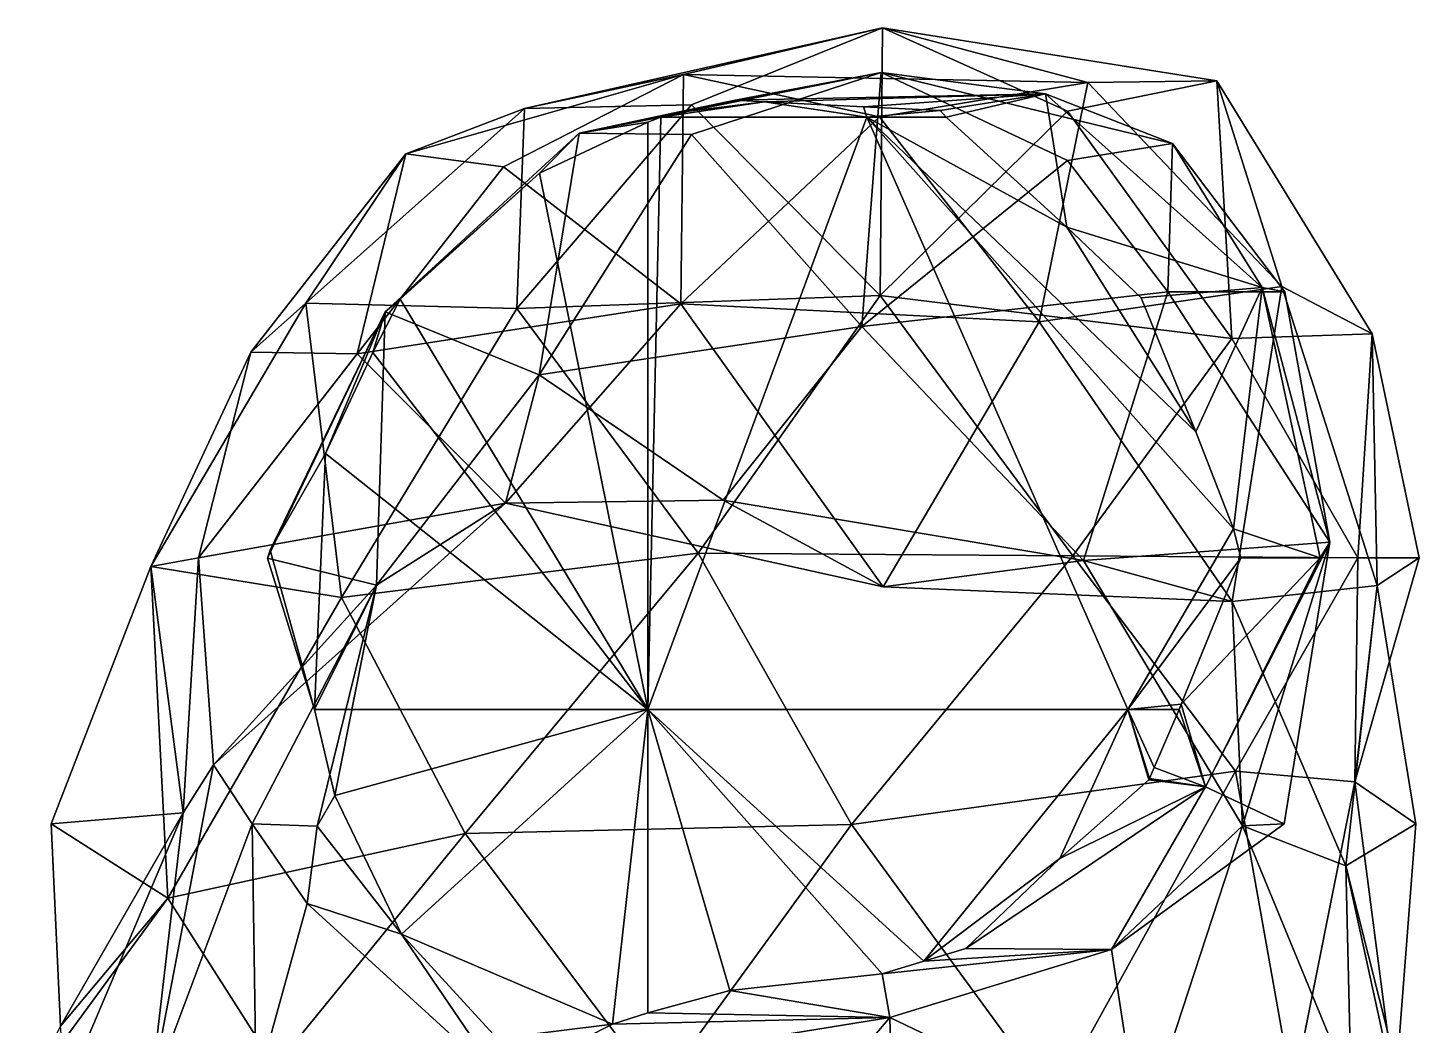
# Model space of a CAD drawing. Extents: x 290083 to 295691, y 4553739 to 4561622.
# Drawn here: x 291778.4 to 291871.7, y 4554367.7 to 4554434.5 of the extents above; entities that cross this region are included whole.
import ezdxf

# ---------------------------------------------------------------- set-up
doc = ezdxf.new("R2010")
doc.units = 0
doc.layers.add('Au_ppm_Pref_-_0_3', color=7, linetype='CONTINUOUS')

msp = doc.modelspace()

# ---------------------------------------------------------------- linework, layer by layer
at = {"layer": 'Au_ppm_Pref_-_0_3'}
for points in [[(291811.731, 4554429.095, 1866.118), (291835.717, 4554434.496, 1864.934), (291822.384, 4554431.368, 1870.611)], [(291822.914, 4554429.329, 1860.769), (291835.717, 4554434.496, 1864.934), (291811.731, 4554429.095, 1866.118)], [(291822.384, 4554431.368, 1870.611), (291835.717, 4554434.496, 1864.934), (291849.47, 4554430.831, 1870.662)], [(291835.567, 4554416.557, 1859.436), (291835.717, 4554434.496, 1864.934), (291822.914, 4554429.329, 1860.769)], [(291848.112, 4554428.921, 1860.904), (291835.717, 4554434.496, 1864.934), (291835.567, 4554416.557, 1859.436)], [(291849.47, 4554430.831, 1870.662), (291835.717, 4554434.496, 1864.934), (291858.114, 4554430.936, 1864.948)], [(291858.114, 4554430.936, 1864.948), (291835.717, 4554434.496, 1864.934), (291848.112, 4554428.921, 1860.904)], [(291803.77, 4554426.046, 1870.887), (291822.384, 4554431.368, 1870.611), (291810.314, 4554425.174, 1873.682)], [(291822.384, 4554431.368, 1870.611), (291803.77, 4554426.046, 1870.887), (291811.731, 4554429.095, 1866.118)], [(291822.384, 4554431.368, 1870.611), (291822.192, 4554415.99, 1875.279), (291810.314, 4554425.174, 1873.682)], [(291835.616, 4554431.498, 1889.022), (291821.663, 4554428.784, 1892.113), (291815.389, 4554427.433, 1888.705)], [(291835.616, 4554431.498, 1889.022), (291815.389, 4554427.433, 1888.705), (291822.914, 4554427.347, 1885.187)], [(291835.616, 4554431.498, 1889.022), (291825.834, 4554429.652, 1893.269), (291821.663, 4554428.784, 1892.113)], [(291822.384, 4554431.368, 1870.611), (291835.513, 4554428.537, 1874.803), (291822.192, 4554415.99, 1875.279)], [(291822.384, 4554431.368, 1870.611), (291849.47, 4554430.831, 1870.662), (291835.513, 4554428.537, 1874.803)], [(291835.616, 4554431.498, 1889.022), (291822.914, 4554427.347, 1885.187), (291834.324, 4554414.486, 1883.682)], [(291825.834, 4554429.652, 1893.269), (291835.616, 4554431.498, 1889.022), (291846.644, 4554430.063, 1893.821)], [(291835.616, 4554431.498, 1889.022), (291834.324, 4554414.486, 1883.682), (291848.112, 4554425.6, 1885.769)], [(291835.616, 4554431.498, 1889.022), (291855.154, 4554426.75, 1888.705), (291846.644, 4554430.063, 1893.821)], [(291835.616, 4554431.498, 1889.022), (291848.112, 4554425.6, 1885.769), (291855.154, 4554426.75, 1888.705)], [(291849.47, 4554430.831, 1870.662), (291846.211, 4554414.8, 1875.267), (291835.513, 4554428.537, 1874.803)], [(291862.473, 4554417.166, 1871.035), (291846.211, 4554414.8, 1875.267), (291849.47, 4554430.831, 1870.662)], [(291858.114, 4554430.936, 1864.948), (291848.112, 4554428.921, 1860.904), (291859.125, 4554413.666, 1860.798)], [(291858.114, 4554430.936, 1864.948), (291862.473, 4554417.166, 1871.035), (291849.47, 4554430.831, 1870.662)], [(291868.525, 4554413.987, 1864.948), (291862.473, 4554417.166, 1871.035), (291858.114, 4554430.936, 1864.948)], [(291868.525, 4554413.987, 1864.948), (291858.114, 4554430.936, 1864.948), (291859.125, 4554413.666, 1860.798)], [(291811.731, 4554429.095, 1866.118), (291811.208, 4554415.693, 1859.796), (291822.914, 4554429.329, 1860.769)], [(291822.914, 4554429.329, 1860.769), (291811.208, 4554415.693, 1859.796), (291835.567, 4554416.557, 1859.436)], [(291827.802, 4554429.526, 1893.77), (291820.865, 4554428.503, 1891.883), (291821.663, 4554428.784, 1892.113)], [(291834.661, 4554428.503, 1895.47), (291820.865, 4554428.503, 1891.883), (291827.802, 4554429.526, 1893.77)], [(291827.802, 4554429.526, 1893.77), (291821.663, 4554428.784, 1892.113), (291825.834, 4554429.652, 1893.269)], [(291827.802, 4554429.526, 1893.77), (291825.834, 4554429.652, 1893.269), (291846.644, 4554430.063, 1893.821)], [(291827.802, 4554429.526, 1893.77), (291846.644, 4554430.063, 1893.821), (291834.442, 4554429.201, 1895.47)], [(291834.661, 4554428.503, 1895.47), (291827.802, 4554429.526, 1893.77), (291834.442, 4554429.201, 1895.47)], [(291834.442, 4554429.201, 1895.47), (291846.644, 4554430.063, 1893.821), (291839.572, 4554428.949, 1896.784)], [(291834.661, 4554428.503, 1895.47), (291834.442, 4554429.201, 1895.47), (291839.572, 4554428.949, 1896.784)], [(291839.572, 4554428.949, 1896.784), (291846.644, 4554430.063, 1893.821), (291839.99, 4554428.503, 1896.856)], [(291846.644, 4554430.063, 1893.821), (291848.066, 4554421.137, 1897.647), (291839.99, 4554428.503, 1896.856)], [(291848.066, 4554421.137, 1897.647), (291846.644, 4554430.063, 1893.821), (291861.152, 4554417.1, 1894.72)], [(291846.644, 4554430.063, 1893.821), (291855.154, 4554426.75, 1888.705), (291861.152, 4554417.1, 1894.72)], [(291811.731, 4554429.095, 1866.118), (291803.77, 4554426.046, 1870.887), (291797.074, 4554416.051, 1864.587)], [(291811.208, 4554415.693, 1859.796), (291811.731, 4554429.095, 1866.118), (291797.074, 4554416.051, 1864.587)], [(291820.865, 4554428.503, 1891.883), (291815.389, 4554427.433, 1888.705), (291821.663, 4554428.784, 1892.113)], [(291820, 4554428.184, 1891.658), (291815.389, 4554427.433, 1888.705), (291820.865, 4554428.503, 1891.883)], [(291820, 4554428.184, 1891.658), (291820.865, 4554428.503, 1891.883), (291820, 4554388.818, 1891.622)], [(291834.661, 4554428.503, 1895.47), (291820, 4554388.818, 1891.622), (291820.865, 4554428.503, 1891.883)], [(291834.661, 4554428.503, 1895.47), (291852.163, 4554388.818, 1895.47), (291820, 4554388.818, 1891.622)], [(291846.211, 4554414.8, 1875.267), (291822.192, 4554415.99, 1875.279), (291835.513, 4554428.537, 1874.803)], [(291834.661, 4554428.503, 1895.47), (291839.572, 4554428.949, 1896.784), (291839.99, 4554428.503, 1896.856)], [(291852.163, 4554388.818, 1895.47), (291834.661, 4554428.503, 1895.47), (291859.229, 4554400.913, 1896.954)], [(291848.066, 4554421.137, 1897.647), (291834.661, 4554428.503, 1895.47), (291839.99, 4554428.503, 1896.856)], [(291859.229, 4554400.913, 1896.954), (291834.661, 4554428.503, 1895.47), (291856.716, 4554407.412, 1897.456)], [(291856.716, 4554407.412, 1897.456), (291834.661, 4554428.503, 1895.47), (291848.066, 4554421.137, 1897.647)], [(291848.112, 4554428.921, 1860.904), (291835.567, 4554416.557, 1859.436), (291859.125, 4554413.666, 1860.798)], [(291812.729, 4554424.76, 1891.151), (291802.381, 4554415.469, 1889.62), (291815.389, 4554427.433, 1888.705)], [(291812.7, 4554411.243, 1882.928), (291815.389, 4554427.433, 1888.705), (291802.381, 4554415.469, 1889.62)], [(291812.7, 4554411.243, 1882.928), (291822.914, 4554427.347, 1885.187), (291815.389, 4554427.433, 1888.705)], [(291834.324, 4554414.486, 1883.682), (291822.914, 4554427.347, 1885.187), (291812.7, 4554411.243, 1882.928)], [(291812.729, 4554424.76, 1891.151), (291820, 4554428.184, 1891.658), (291820, 4554388.818, 1891.622)], [(291812.729, 4554424.76, 1891.151), (291815.389, 4554427.433, 1888.705), (291820, 4554428.184, 1891.658)], [(291854.84, 4554416.791, 1885.534), (291855.154, 4554426.75, 1888.705), (291848.112, 4554425.6, 1885.769)], [(291854.84, 4554416.791, 1885.534), (291862.676, 4554416.791, 1888.705), (291855.154, 4554426.75, 1888.705)], [(291855.154, 4554426.75, 1888.705), (291862.676, 4554416.791, 1888.705), (291861.152, 4554417.1, 1894.72)], [(291800.518, 4554412.644, 1874.123), (291793.393, 4554412.768, 1870.887), (291803.77, 4554426.046, 1870.887)], [(291803.77, 4554426.046, 1870.887), (291793.393, 4554412.768, 1870.887), (291797.074, 4554416.051, 1864.587)], [(291800.518, 4554412.644, 1874.123), (291803.77, 4554426.046, 1870.887), (291810.314, 4554425.174, 1873.682)], [(291834.324, 4554414.486, 1883.682), (291854.84, 4554416.791, 1885.534), (291848.112, 4554425.6, 1885.769)], [(291800.518, 4554412.644, 1874.123), (291810.314, 4554425.174, 1873.682), (291822.192, 4554415.99, 1875.279)], [(291803.398, 4554416.309, 1890.498), (291802.381, 4554415.469, 1889.62), (291812.729, 4554424.76, 1891.151)], [(291803.398, 4554416.309, 1890.498), (291812.729, 4554424.76, 1891.151), (291820, 4554388.818, 1891.622)], [(291856.716, 4554407.412, 1897.456), (291848.066, 4554421.137, 1897.647), (291853.039, 4554416.4, 1898.098)], [(291848.066, 4554421.137, 1897.647), (291861.152, 4554417.1, 1894.72), (291853.039, 4554416.4, 1898.098)], [(291859.148, 4554396.049, 1875.963), (291846.211, 4554414.8, 1875.267), (291862.473, 4554417.166, 1871.035)], [(291853.039, 4554416.4, 1898.098), (291861.152, 4554417.1, 1894.72), (291856.716, 4554407.412, 1897.456)], [(291861.152, 4554417.1, 1894.72), (291859.229, 4554400.913, 1896.954), (291856.716, 4554407.412, 1897.456)], [(291868.865, 4554397.117, 1870.128), (291859.148, 4554396.049, 1875.963), (291862.473, 4554417.166, 1871.035)], [(291861.152, 4554417.1, 1894.72), (291865.052, 4554398.973, 1894.645), (291859.229, 4554400.913, 1896.954)], [(291865.684, 4554400.033, 1888.428), (291861.152, 4554417.1, 1894.72), (291862.676, 4554416.791, 1888.705)], [(291865.684, 4554400.033, 1888.428), (291865.052, 4554398.973, 1894.645), (291861.152, 4554417.1, 1894.72)], [(291868.865, 4554397.117, 1870.128), (291862.473, 4554417.166, 1871.035), (291868.525, 4554413.987, 1864.948)], [(291801.558, 4554412.731, 1890.367), (291803.398, 4554416.309, 1890.498), (291820, 4554388.818, 1891.622)], [(291802.381, 4554415.469, 1889.62), (291803.398, 4554416.309, 1890.498), (291801.558, 4554412.731, 1890.367)], [(291835.567, 4554416.557, 1859.436), (291811.208, 4554415.693, 1859.796), (291823.357, 4554399.297, 1858.813)], [(291848.459, 4554399.111, 1859.55), (291835.567, 4554416.557, 1859.436), (291823.357, 4554399.297, 1858.813)], [(291834.324, 4554414.486, 1883.682), (291849.186, 4554398.787, 1882.494), (291854.84, 4554416.791, 1885.534)], [(291848.459, 4554399.111, 1859.55), (291859.125, 4554413.666, 1860.798), (291835.567, 4554416.557, 1859.436)], [(291849.186, 4554398.787, 1882.494), (291865.684, 4554400.033, 1888.428), (291854.84, 4554416.791, 1885.534)], [(291854.84, 4554416.791, 1885.534), (291865.684, 4554400.033, 1888.428), (291862.676, 4554416.791, 1888.705)], [(291793.393, 4554412.768, 1870.887), (291786.685, 4554398.392, 1865.255), (291797.074, 4554416.051, 1864.587)], [(291799.454, 4554396.305, 1859.3), (291797.074, 4554416.051, 1864.587), (291786.685, 4554398.392, 1865.255)], [(291794.499, 4554398.954, 1888.639), (291802.381, 4554415.469, 1889.62), (291794.674, 4554399.492, 1888.734)], [(291801.801, 4554397.136, 1882.24), (291802.381, 4554415.469, 1889.62), (291794.499, 4554398.954, 1888.639)], [(291802.381, 4554415.469, 1889.62), (291798.382, 4554405.976, 1890.141), (291794.674, 4554399.492, 1888.734)], [(291811.208, 4554415.693, 1859.796), (291797.074, 4554416.051, 1864.587), (291799.454, 4554396.305, 1859.3)], [(291798.382, 4554405.976, 1890.141), (291802.381, 4554415.469, 1889.62), (291801.558, 4554412.731, 1890.367)], [(291799.454, 4554396.305, 1859.3), (291823.357, 4554399.297, 1858.813), (291811.208, 4554415.693, 1859.796)], [(291822.192, 4554415.99, 1875.279), (291810.447, 4554402.635, 1876.827), (291800.518, 4554412.644, 1874.123)], [(291812.7, 4554411.243, 1882.928), (291802.381, 4554415.469, 1889.62), (291801.801, 4554397.136, 1882.24)], [(291835.765, 4554397.023, 1876.423), (291810.447, 4554402.635, 1876.827), (291822.192, 4554415.99, 1875.279)], [(291835.765, 4554397.023, 1876.423), (291822.192, 4554415.99, 1875.279), (291846.211, 4554414.8, 1875.267)], [(291834.324, 4554414.486, 1883.682), (291812.7, 4554411.243, 1882.928), (291825.046, 4554402.845, 1880.47)], [(291825.046, 4554402.845, 1880.47), (291849.186, 4554398.787, 1882.494), (291834.324, 4554414.486, 1883.682)], [(291835.765, 4554397.023, 1876.423), (291846.211, 4554414.8, 1875.267), (291859.148, 4554396.049, 1875.963)], [(291848.459, 4554399.111, 1859.55), (291867.572, 4554398.973, 1861.714), (291859.125, 4554413.666, 1860.798)], [(291868.525, 4554413.987, 1864.948), (291859.125, 4554413.666, 1860.798), (291867.572, 4554398.973, 1861.714)], [(291871.677, 4554398.973, 1864.948), (291868.525, 4554413.987, 1864.948), (291867.572, 4554398.973, 1861.714)], [(291868.865, 4554397.117, 1870.128), (291868.525, 4554413.987, 1864.948), (291871.677, 4554398.973, 1864.948)], [(291793.393, 4554412.768, 1870.887), (291789.872, 4554398.973, 1872.269), (291786.685, 4554398.392, 1865.255)], [(291800.518, 4554412.644, 1874.123), (291789.872, 4554398.973, 1872.269), (291793.393, 4554412.768, 1870.887)], [(291800.518, 4554412.644, 1874.123), (291810.447, 4554402.635, 1876.827), (291789.872, 4554398.973, 1872.269)], [(291798.382, 4554405.976, 1890.141), (291801.558, 4554412.731, 1890.367), (291820, 4554388.818, 1891.622)], [(291810.447, 4554402.635, 1876.827), (291812.7, 4554411.243, 1882.928), (291801.801, 4554397.136, 1882.24)], [(291812.7, 4554411.243, 1882.928), (291810.447, 4554402.635, 1876.827), (291825.046, 4554402.845, 1880.47)], [(291797.645, 4554388.818, 1887.92), (291794.674, 4554399.492, 1888.734), (291798.382, 4554405.976, 1890.141)], [(291797.645, 4554388.818, 1887.92), (291798.382, 4554405.976, 1890.141), (291820, 4554388.818, 1891.622)], [(291810.447, 4554402.635, 1876.827), (291790.896, 4554385.108, 1876.827), (291789.872, 4554398.973, 1872.269)], [(291790.896, 4554385.108, 1876.827), (291810.447, 4554402.635, 1876.827), (291801.801, 4554397.136, 1882.24)], [(291835.765, 4554397.023, 1876.423), (291825.046, 4554402.845, 1880.47), (291810.447, 4554402.635, 1876.827)], [(291835.765, 4554397.023, 1876.423), (291849.186, 4554398.787, 1882.494), (291825.046, 4554402.845, 1880.47)], [(291859.728, 4554398.973, 1896.912), (291852.163, 4554388.818, 1895.47), (291859.229, 4554400.913, 1896.954)], [(291859.229, 4554400.913, 1896.954), (291865.052, 4554398.973, 1894.645), (291859.728, 4554398.973, 1896.912)], [(291797.645, 4554388.818, 1887.92), (291794.499, 4554398.954, 1888.639), (291794.674, 4554399.492, 1888.734)], [(291865.684, 4554400.033, 1888.428), (291849.186, 4554398.787, 1882.494), (291859.831, 4554381.007, 1882.912)], [(291865.684, 4554400.033, 1888.428), (291862.621, 4554381.155, 1888.705), (291857.364, 4554383.628, 1893.696)], [(291865.052, 4554398.973, 1894.645), (291865.684, 4554400.033, 1888.428), (291857.364, 4554383.628, 1893.696)], [(291862.621, 4554381.155, 1888.705), (291865.684, 4554400.033, 1888.428), (291859.831, 4554381.007, 1882.912)], [(291788.842, 4554381.873, 1871.049), (291780.018, 4554381.155, 1864.948), (291786.685, 4554398.392, 1865.255)], [(291787.829, 4554376.167, 1860.08), (291786.685, 4554398.392, 1865.255), (291780.018, 4554381.155, 1864.948)], [(291788.842, 4554381.873, 1871.049), (291786.685, 4554398.392, 1865.255), (291789.872, 4554398.973, 1872.269)], [(291799.454, 4554396.305, 1859.3), (291786.685, 4554398.392, 1865.255), (291787.829, 4554376.167, 1860.08)], [(291788.842, 4554381.873, 1871.049), (291789.872, 4554398.973, 1872.269), (291790.896, 4554385.108, 1876.827)], [(291797.645, 4554388.818, 1887.92), (291801.801, 4554397.136, 1882.24), (291794.499, 4554398.954, 1888.639)], [(291807.751, 4554380.499, 1857.712), (291823.357, 4554399.297, 1858.813), (291799.454, 4554396.305, 1859.3)], [(291833.633, 4554381.097, 1859.225), (291823.357, 4554399.297, 1858.813), (291807.751, 4554380.499, 1857.712)], [(291848.459, 4554399.111, 1859.55), (291823.357, 4554399.297, 1858.813), (291833.633, 4554381.097, 1859.225)], [(291848.459, 4554399.111, 1859.55), (291833.633, 4554381.097, 1859.225), (291859.368, 4554384.668, 1860.813)], [(291835.765, 4554397.023, 1876.423), (291859.148, 4554396.049, 1875.963), (291849.186, 4554398.787, 1882.494)], [(291848.459, 4554399.111, 1859.55), (291859.368, 4554384.668, 1860.813), (291867.572, 4554398.973, 1861.714)], [(291859.148, 4554396.049, 1875.963), (291859.831, 4554381.007, 1882.912), (291849.186, 4554398.787, 1882.494)], [(291855.733, 4554389.175, 1895.916), (291852.163, 4554388.818, 1895.47), (291859.728, 4554398.973, 1896.912)], [(291865.052, 4554398.973, 1894.645), (291855.733, 4554389.175, 1895.916), (291859.728, 4554398.973, 1896.912)], [(291865.052, 4554398.973, 1894.645), (291857.364, 4554383.628, 1893.696), (291855.733, 4554389.175, 1895.916)], [(291867.366, 4554383.968, 1865.733), (291867.572, 4554398.973, 1861.714), (291859.368, 4554384.668, 1860.813)], [(291868.865, 4554397.117, 1870.128), (291871.677, 4554398.973, 1864.948), (291867.366, 4554383.968, 1865.733)], [(291867.366, 4554383.968, 1865.733), (291871.677, 4554398.973, 1864.948), (291867.572, 4554398.973, 1861.714)], [(291790.896, 4554385.108, 1876.827), (291801.801, 4554397.136, 1882.24), (291793.468, 4554381.155, 1881.326)], [(291793.468, 4554381.155, 1881.326), (291801.801, 4554397.136, 1882.24), (291797.823, 4554380.991, 1887.619)], [(291801.801, 4554397.136, 1882.24), (291797.645, 4554388.818, 1887.92), (291799.014, 4554383.05, 1887.903)], [(291797.823, 4554380.991, 1887.619), (291801.801, 4554397.136, 1882.24), (291799.014, 4554383.05, 1887.903)], [(291859.148, 4554396.049, 1875.963), (291868.865, 4554397.117, 1870.128), (291866.753, 4554378.322, 1876.004)], [(291868.865, 4554397.117, 1870.128), (291871.448, 4554381.155, 1870.887), (291866.753, 4554378.322, 1876.004)], [(291871.448, 4554381.155, 1870.887), (291868.865, 4554397.117, 1870.128), (291867.366, 4554383.968, 1865.733)], [(291799.454, 4554396.305, 1859.3), (291787.829, 4554376.167, 1860.08), (291807.751, 4554380.499, 1857.712)], [(291859.148, 4554396.049, 1875.963), (291866.753, 4554378.322, 1876.004), (291859.831, 4554381.007, 1882.912)], [(291855.59, 4554388.818, 1895.88), (291852.163, 4554388.818, 1895.47), (291855.733, 4554389.175, 1895.916)], [(291855.733, 4554389.175, 1895.916), (291857.364, 4554383.628, 1893.696), (291855.59, 4554388.818, 1895.88)], [(291820, 4554388.818, 1891.622), (291799.014, 4554383.05, 1887.903), (291797.645, 4554388.818, 1887.92)], [(291820, 4554388.818, 1891.622), (291803.492, 4554373.761, 1888.252), (291799.014, 4554383.05, 1887.903)], [(291820, 4554388.818, 1891.622), (291817.616, 4554367.712, 1890.335), (291803.492, 4554373.761, 1888.252)], [(291820, 4554388.818, 1891.622), (291820, 4554368.473, 1890.762), (291817.616, 4554367.712, 1890.335)], [(291825.484, 4554369.965, 1891.481), (291820, 4554368.473, 1890.762), (291820, 4554388.818, 1891.622)], [(291835.69, 4554371.084, 1892.75), (291825.484, 4554369.965, 1891.481), (291820, 4554388.818, 1891.622)], [(291838.478, 4554371.932, 1893.119), (291835.69, 4554371.084, 1892.75), (291820, 4554388.818, 1891.622)], [(291838.478, 4554371.932, 1893.119), (291820, 4554388.818, 1891.622), (291852.163, 4554388.818, 1895.47)], [(291847.587, 4554378.828, 1894.517), (291838.478, 4554371.932, 1893.119), (291852.163, 4554388.818, 1895.47)], [(291853.561, 4554384.085, 1895.462), (291847.587, 4554378.828, 1894.517), (291852.163, 4554388.818, 1895.47)], [(291853.601, 4554384.18, 1895.47), (291853.561, 4554384.085, 1895.462), (291852.163, 4554388.818, 1895.47)], [(291853.601, 4554384.18, 1895.47), (291852.163, 4554388.818, 1895.47), (291853.915, 4554384.921, 1895.538)], [(291853.915, 4554384.921, 1895.538), (291852.163, 4554388.818, 1895.47), (291855.59, 4554388.818, 1895.88)], [(291855.59, 4554388.818, 1895.88), (291857.364, 4554383.628, 1893.696), (291853.915, 4554384.921, 1895.538)], [(291788.842, 4554381.873, 1871.049), (291790.896, 4554385.108, 1876.827), (291786.645, 4554362.914, 1876.806)], [(291786.645, 4554362.914, 1876.806), (291790.896, 4554385.108, 1876.827), (291793.468, 4554381.155, 1881.326)], [(291833.633, 4554381.097, 1859.225), (291847.18, 4554362.592, 1860.665), (291859.368, 4554384.668, 1860.813)], [(291859.368, 4554384.668, 1860.813), (291847.18, 4554362.592, 1860.665), (291863.203, 4554363.118, 1864.222)], [(291857.364, 4554383.628, 1893.696), (291853.601, 4554384.18, 1895.47), (291853.915, 4554384.921, 1895.538)], [(291859.368, 4554384.668, 1860.813), (291863.203, 4554363.118, 1864.222), (291867.366, 4554383.968, 1865.733)], [(291841.291, 4554372.793, 1893.502), (291847.587, 4554378.828, 1894.517), (291857.364, 4554383.628, 1893.696)], [(291851.052, 4554372.721, 1890.131), (291841.291, 4554372.793, 1893.502), (291857.364, 4554383.628, 1893.696)], [(291857.364, 4554383.628, 1893.696), (291847.587, 4554378.828, 1894.517), (291853.561, 4554384.085, 1895.462)], [(291862.621, 4554381.155, 1888.705), (291851.052, 4554372.721, 1890.131), (291857.364, 4554383.628, 1893.696)], [(291857.364, 4554383.628, 1893.696), (291853.561, 4554384.085, 1895.462), (291853.601, 4554384.18, 1895.47)], [(291870.073, 4554363.209, 1871.337), (291867.366, 4554383.968, 1865.733), (291863.203, 4554363.118, 1864.222)], [(291870.073, 4554363.209, 1871.337), (291871.448, 4554381.155, 1870.887), (291867.366, 4554383.968, 1865.733)], [(291799.014, 4554383.05, 1887.903), (291803.492, 4554373.761, 1888.252), (291797.823, 4554380.991, 1887.619)], [(291788.842, 4554381.873, 1871.049), (291780.624, 4554367.591, 1866.132), (291780.018, 4554381.155, 1864.948)], [(291788.842, 4554381.873, 1871.049), (291780.979, 4554363.337, 1870.887), (291780.624, 4554367.591, 1866.132)], [(291788.842, 4554381.873, 1871.049), (291786.645, 4554362.914, 1876.806), (291780.979, 4554363.337, 1870.887)], [(291787.829, 4554376.167, 1860.08), (291780.018, 4554381.155, 1864.948), (291780.624, 4554367.591, 1866.132)], [(291786.645, 4554362.914, 1876.806), (291793.468, 4554381.155, 1881.326), (291793.734, 4554363.429, 1883.805)], [(291793.468, 4554381.155, 1881.326), (291797.823, 4554380.991, 1887.619), (291797.171, 4554375.812, 1887.292)], [(291797.171, 4554375.812, 1887.292), (291793.734, 4554363.429, 1883.805), (291793.468, 4554381.155, 1881.326)], [(291803.492, 4554373.761, 1888.252), (291797.171, 4554375.812, 1887.292), (291797.823, 4554380.991, 1887.619)], [(291820.675, 4554363.271, 1859.006), (291833.633, 4554381.097, 1859.225), (291807.751, 4554380.499, 1857.712)], [(291820.675, 4554363.271, 1859.006), (291847.18, 4554362.592, 1860.665), (291833.633, 4554381.097, 1859.225)], [(291862.621, 4554381.155, 1888.705), (291859.831, 4554381.007, 1882.912), (291851.052, 4554372.721, 1890.131)], [(291859.831, 4554381.007, 1882.912), (291852.994, 4554360.132, 1883.902), (291851.052, 4554372.721, 1890.131)], [(291859.831, 4554381.007, 1882.912), (291867.119, 4554363.337, 1879.847), (291852.994, 4554360.132, 1883.902)], [(291866.753, 4554378.322, 1876.004), (291867.119, 4554363.337, 1879.847), (291859.831, 4554381.007, 1882.912)], [(291871.448, 4554381.155, 1870.887), (291870.073, 4554363.209, 1871.337), (291866.753, 4554378.322, 1876.004)], [(291795.028, 4554364.882, 1857.113), (291807.751, 4554380.499, 1857.712), (291787.829, 4554376.167, 1860.08)], [(291820.675, 4554363.271, 1859.006), (291807.751, 4554380.499, 1857.712), (291795.028, 4554364.882, 1857.113)], [(291847.587, 4554378.828, 1894.517), (291841.291, 4554372.793, 1893.502), (291838.478, 4554371.932, 1893.119)], [(291866.753, 4554378.322, 1876.004), (291870.547, 4554363.337, 1876.827), (291867.119, 4554363.337, 1879.847)], [(291866.753, 4554378.322, 1876.004), (291870.073, 4554363.209, 1871.337), (291870.547, 4554363.337, 1876.827)], [(291778.443, 4554363.337, 1861.802), (291795.028, 4554364.882, 1857.113), (291787.829, 4554376.167, 1860.08)], [(291787.829, 4554376.167, 1860.08), (291780.624, 4554367.591, 1866.132), (291778.443, 4554363.337, 1861.802)], [(291797.171, 4554375.812, 1887.292), (291810.165, 4554363.938, 1887.584), (291793.734, 4554363.429, 1883.805)], [(291803.492, 4554373.761, 1888.252), (291810.165, 4554363.938, 1887.584), (291797.171, 4554375.812, 1887.292)], [(291803.492, 4554373.761, 1888.252), (291817.616, 4554367.712, 1890.335), (291809.884, 4554366.761, 1889.015)], [(291810.165, 4554363.938, 1887.584), (291803.492, 4554373.761, 1888.252), (291809.884, 4554366.761, 1889.015)], [(291835.69, 4554371.084, 1892.75), (291838.478, 4554371.932, 1893.119), (291851.052, 4554372.721, 1890.131)], [(291836.196, 4554368.168, 1888.106), (291835.69, 4554371.084, 1892.75), (291851.052, 4554372.721, 1890.131)], [(291836.196, 4554368.168, 1888.106), (291851.052, 4554372.721, 1890.131), (291852.994, 4554360.132, 1883.902)], [(291838.478, 4554371.932, 1893.119), (291841.291, 4554372.793, 1893.502), (291851.052, 4554372.721, 1890.131)], [(291835.69, 4554371.084, 1892.75), (291836.196, 4554368.168, 1888.106), (291825.484, 4554369.965, 1891.481)], [(291820, 4554368.473, 1890.762), (291825.484, 4554369.965, 1891.481), (291836.196, 4554368.168, 1888.106)], [(291810.165, 4554363.938, 1887.584), (291809.884, 4554366.761, 1889.015), (291817.616, 4554367.712, 1890.335)], [(291817.616, 4554367.712, 1890.335), (291836.196, 4554368.168, 1888.106), (291810.165, 4554363.938, 1887.584)], [(291836.196, 4554368.168, 1888.106), (291822.914, 4554352.517, 1886.373), (291810.165, 4554363.938, 1887.584)], [(291817.616, 4554367.712, 1890.335), (291820, 4554368.473, 1890.762), (291836.196, 4554368.168, 1888.106)], [(291836.196, 4554368.168, 1888.106), (291836.801, 4554345.177, 1883.596), (291822.914, 4554352.517, 1886.373)], [(291836.196, 4554368.168, 1888.106), (291852.994, 4554360.132, 1883.902), (291836.801, 4554345.177, 1883.596)]]:
    msp.add_3dface(points, dxfattribs=at)

doc.saveas('drawing.dxf')
